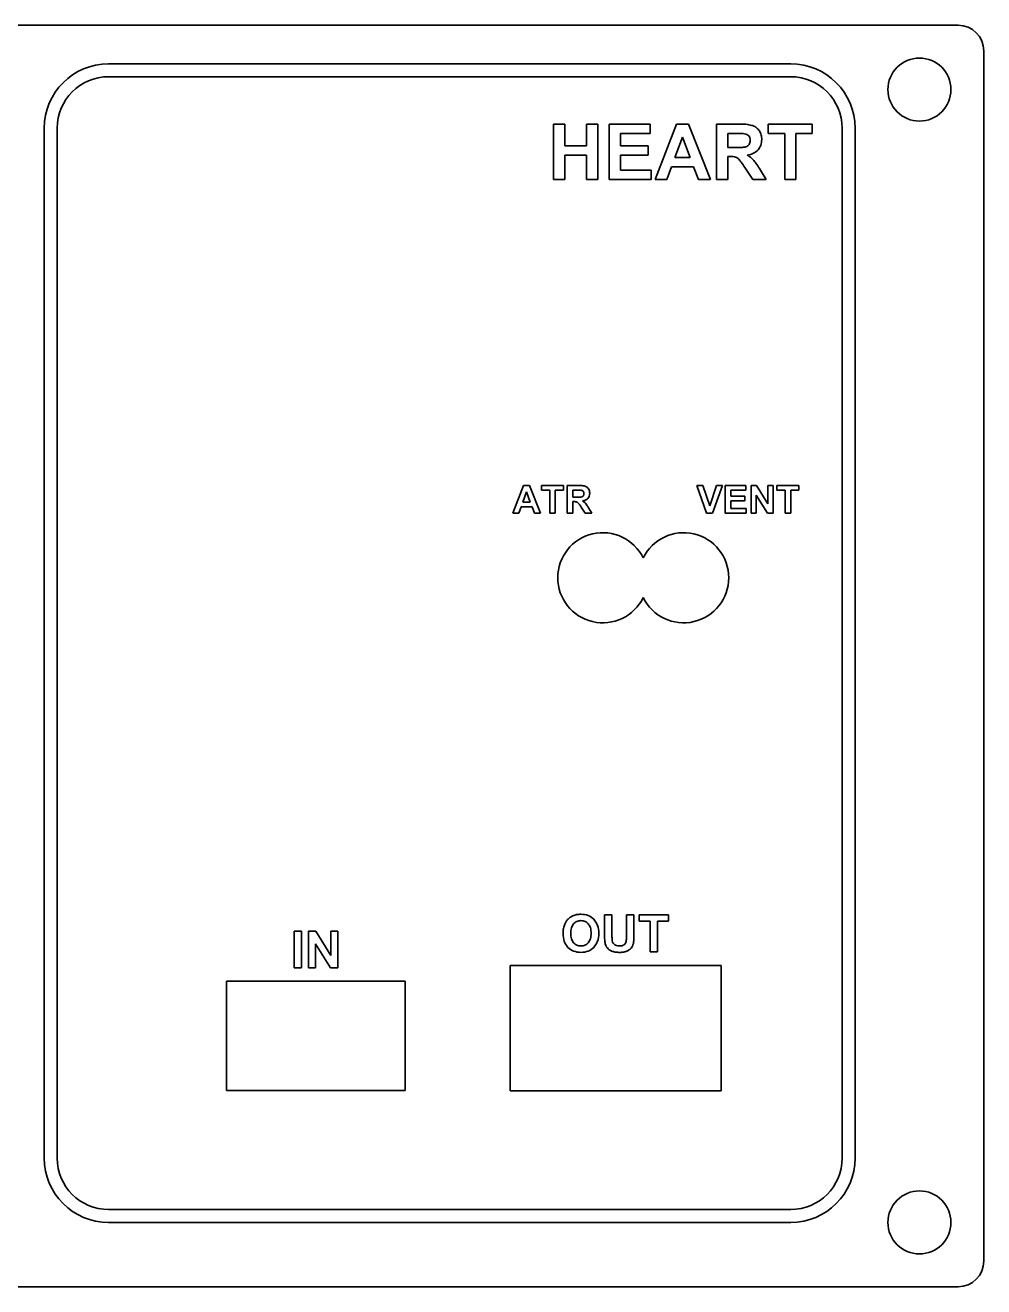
# Model space of a CAD drawing. Header units: millimetres. Extents: x 34 to 182, y 98 to 196.
# Drawn here: x 107.1 to 181.6, y 98 to 196 of the extents above; entities that cross this region are included whole.
import ezdxf

# ---------------------------------------------------------------- set-up
doc = ezdxf.new("R2010")
doc.units = ezdxf.units.MM
doc.header["$LTSCALE"] = 0.75
doc.layers.add('Visible', color=7, linetype='Continuous', lineweight=35)

msp = doc.modelspace()

# ---------------------------------------------------------------- linework, layer by layer
at = {"layer": 'Visible'}
for p, q in [((179.551, 196.039, 0.75), (35.551, 196.039, 0.75)), ((181.551, 100.039, 0.75), (181.551, 194.039, 0.75)), ((113.551, 193.039, 0.75), (166.551, 193.039, 0.75)), ((166.551, 192.039, 0.75), (113.551, 192.039, 0.75)), ((148.12, 188.354, 0.75), (148.987, 188.354, 0.75)), ((148.12, 184.059, 0.75), (148.12, 188.354, 0.75)), ((148.987, 188.354, 0.75), (148.987, 186.663, 0.75)), ((150.686, 188.354, 0.75), (151.553, 188.354, 0.75)), ((150.686, 186.663, 0.75), (150.686, 188.354, 0.75)), ((151.553, 188.354, 0.75), (151.553, 184.059, 0.75)), ((152.45, 188.354, 0.75), (155.634, 188.354, 0.75)), ((152.45, 184.059, 0.75), (152.45, 188.354, 0.75)), ((155.634, 188.354, 0.75), (155.634, 187.627, 0.75)), ((156.015, 184.059, 0.75), (157.688, 188.354, 0.75)), ((157.688, 188.354, 0.75), (158.605, 188.354, 0.75)), ((158.605, 188.354, 0.75), (160.325, 184.059, 0.75)), ((160.788, 188.354, 0.75), (162.613, 188.354, 0.75)), ((160.788, 184.059, 0.75), (160.788, 188.354, 0.75)), ((164.81, 188.354, 0.75), (168.223, 188.354, 0.75)), ((164.81, 187.627, 0.75), (164.81, 188.354, 0.75)), ((168.223, 188.354, 0.75), (168.223, 187.627, 0.75)), ((108.551, 108.039, 0.75), (108.551, 188.039, 0.75)), ((109.551, 188.039, 0.75), (109.551, 108.039, 0.75)), ((153.317, 187.627, 0.75), (153.317, 186.675, 0.75)), ((155.634, 187.627, 0.75), (153.317, 187.627, 0.75)), ((158.136, 187.352, 0.75), (157.556, 185.758, 0.75)), ((158.728, 185.758, 0.75), (158.136, 187.352, 0.75)), ((162.332, 187.627, 0.75), (161.655, 187.627, 0.75)), ((161.655, 187.627, 0.75), (161.655, 186.537, 0.75)), ((166.085, 187.627, 0.75), (164.81, 187.627, 0.75)), ((166.085, 184.059, 0.75), (166.085, 187.627, 0.75)), ((166.952, 187.627, 0.75), (166.952, 184.059, 0.75)), ((168.223, 187.627, 0.75), (166.952, 187.627, 0.75)), ((170.551, 108.039, 0.75), (170.551, 188.039, 0.75)), ((171.551, 188.039, 0.75), (171.551, 108.039, 0.75)), ((148.987, 186.663, 0.75), (150.686, 186.663, 0.75)), ((153.317, 186.675, 0.75), (155.473, 186.675, 0.75)), ((155.473, 186.675, 0.75), (155.473, 185.951, 0.75)), ((161.655, 186.537, 0.75), (162.297, 186.537, 0.75)), ((148.987, 185.937, 0.75), (148.987, 184.059, 0.75)), ((150.686, 185.937, 0.75), (148.987, 185.937, 0.75)), ((150.686, 184.059, 0.75), (150.686, 185.937, 0.75)), ((153.317, 185.951, 0.75), (153.317, 184.782, 0.75)), ((155.473, 185.951, 0.75), (153.317, 185.951, 0.75)), ((157.556, 185.758, 0.75), (158.728, 185.758, 0.75)), ((161.655, 185.852, 0.75), (161.655, 184.059, 0.75)), ((161.831, 185.852, 0.75), (161.655, 185.852, 0.75)), ((153.317, 184.782, 0.75), (155.717, 184.782, 0.75)), ((155.717, 184.782, 0.75), (155.717, 184.059, 0.75)), ((157.29, 185.034, 0.75), (156.935, 184.059, 0.75)), ((159.007, 185.034, 0.75), (157.29, 185.034, 0.75)), ((159.382, 184.059, 0.75), (159.007, 185.034, 0.75)), ((163.612, 184.059, 0.75), (162.985, 184.993, 0.75)), ((164.125, 184.897, 0.75), (164.649, 184.059, 0.75)), ((148.987, 184.059, 0.75), (148.12, 184.059, 0.75)), ((151.553, 184.059, 0.75), (150.686, 184.059, 0.75)), ((155.717, 184.059, 0.75), (152.45, 184.059, 0.75)), ((156.935, 184.059, 0.75), (156.015, 184.059, 0.75)), ((160.325, 184.059, 0.75), (159.382, 184.059, 0.75)), ((161.655, 184.059, 0.75), (160.788, 184.059, 0.75)), ((164.649, 184.059, 0.75), (163.612, 184.059, 0.75)), ((166.952, 184.059, 0.75), (166.085, 184.059, 0.75)), ((144.959, 158.136, 0.75), (145.796, 160.283, 0.75)), ((146.02, 159.782, 0.75), (145.73, 158.985, 0.75)), ((145.796, 160.283, 0.75), (146.254, 160.283, 0.75)), ((146.316, 158.985, 0.75), (146.02, 159.782, 0.75)), ((146.254, 160.283, 0.75), (147.114, 158.136, 0.75)), ((147.19, 159.92, 0.75), (147.19, 160.283, 0.75)), ((147.19, 160.283, 0.75), (148.897, 160.283, 0.75)), ((147.828, 159.92, 0.75), (147.19, 159.92, 0.75)), ((147.828, 158.136, 0.75), (147.828, 159.92, 0.75)), ((148.261, 159.92, 0.75), (148.261, 158.136, 0.75)), ((148.897, 159.92, 0.75), (148.261, 159.92, 0.75)), ((148.897, 160.283, 0.75), (148.897, 159.92, 0.75)), ((149.178, 158.136, 0.75), (149.178, 160.283, 0.75)), ((149.178, 160.283, 0.75), (150.091, 160.283, 0.75)), ((149.95, 159.92, 0.75), (149.612, 159.92, 0.75)), ((149.612, 159.92, 0.75), (149.612, 159.375, 0.75)), ((160.014, 158.136, 0.75), (159.246, 160.283, 0.75)), ((159.246, 160.283, 0.75), (159.717, 160.283, 0.75)), ((159.717, 160.283, 0.75), (160.26, 158.694, 0.75)), ((160.26, 158.694, 0.75), (160.786, 160.283, 0.75)), ((161.246, 160.283, 0.75), (160.477, 158.136, 0.75)), ((160.786, 160.283, 0.75), (161.246, 160.283, 0.75)), ((161.467, 158.136, 0.75), (161.467, 160.283, 0.75)), ((161.467, 160.283, 0.75), (163.059, 160.283, 0.75)), ((163.059, 159.92, 0.75), (161.901, 159.92, 0.75)), ((161.901, 159.92, 0.75), (161.901, 159.444, 0.75)), ((163.059, 160.283, 0.75), (163.059, 159.92, 0.75)), ((163.472, 158.136, 0.75), (163.472, 160.283, 0.75)), ((163.472, 160.283, 0.75), (163.894, 160.283, 0.75)), ((163.894, 160.283, 0.75), (164.773, 158.849, 0.75)), ((164.773, 158.849, 0.75), (164.773, 160.283, 0.75)), ((164.773, 160.283, 0.75), (165.176, 160.283, 0.75)), ((165.176, 160.283, 0.75), (165.176, 158.136, 0.75)), ((165.481, 159.92, 0.75), (165.481, 160.283, 0.75)), ((165.481, 160.283, 0.75), (167.187, 160.283, 0.75)), ((166.118, 159.92, 0.75), (165.481, 159.92, 0.75)), ((166.118, 158.136, 0.75), (166.118, 159.92, 0.75)), ((166.552, 159.92, 0.75), (166.552, 158.136, 0.75)), ((167.187, 159.92, 0.75), (166.552, 159.92, 0.75)), ((167.187, 160.283, 0.75), (167.187, 159.92, 0.75)), ((145.73, 158.985, 0.75), (146.316, 158.985, 0.75)), ((149.612, 159.375, 0.75), (149.933, 159.375, 0.75)), ((149.612, 159.032, 0.75), (149.612, 158.136, 0.75)), ((149.7, 159.032, 0.75), (149.612, 159.032, 0.75)), ((161.901, 159.444, 0.75), (162.979, 159.444, 0.75)), ((162.979, 159.082, 0.75), (161.901, 159.082, 0.75)), ((161.901, 159.082, 0.75), (161.901, 158.498, 0.75)), ((162.979, 159.444, 0.75), (162.979, 159.082, 0.75)), ((163.875, 159.536, 0.75), (163.875, 158.136, 0.75)), ((164.741, 158.136, 0.75), (163.875, 159.536, 0.75)), ((145.419, 158.136, 0.75), (144.959, 158.136, 0.75)), ((145.597, 158.624, 0.75), (145.419, 158.136, 0.75)), ((146.455, 158.624, 0.75), (145.597, 158.624, 0.75)), ((146.642, 158.136, 0.75), (146.455, 158.624, 0.75)), ((147.114, 158.136, 0.75), (146.642, 158.136, 0.75)), ((148.261, 158.136, 0.75), (147.828, 158.136, 0.75)), ((149.612, 158.136, 0.75), (149.178, 158.136, 0.75)), ((150.59, 158.136, 0.75), (150.277, 158.603, 0.75)), ((151.109, 158.136, 0.75), (150.59, 158.136, 0.75)), ((150.847, 158.555, 0.75), (151.109, 158.136, 0.75)), ((160.477, 158.136, 0.75), (160.014, 158.136, 0.75)), ((163.1, 158.136, 0.75), (161.467, 158.136, 0.75)), ((161.901, 158.498, 0.75), (163.1, 158.498, 0.75)), ((163.1, 158.498, 0.75), (163.1, 158.136, 0.75)), ((163.875, 158.136, 0.75), (163.472, 158.136, 0.75)), ((165.176, 158.136, 0.75), (164.741, 158.136, 0.75)), ((166.552, 158.136, 0.75), (166.118, 158.136, 0.75)), ((152.085, 125.402, 0.75), (152.085, 126.929, 0.75)), ((152.085, 126.929, 0.75), (152.663, 126.929, 0.75)), ((152.663, 126.929, 0.75), (152.663, 125.378, 0.75)), ((153.79, 125.345, 0.75), (153.79, 126.929, 0.75)), ((153.79, 126.929, 0.75), (154.368, 126.929, 0.75)), ((154.368, 126.929, 0.75), (154.368, 125.425, 0.75)), ((154.773, 126.445, 0.75), (154.773, 126.929, 0.75)), ((154.773, 126.929, 0.75), (157.048, 126.929, 0.75)), ((155.622, 126.445, 0.75), (154.773, 126.445, 0.75)), ((155.622, 124.066, 0.75), (155.622, 126.445, 0.75)), ((156.2, 126.445, 0.75), (156.2, 124.066, 0.75)), ((157.048, 126.445, 0.75), (156.2, 126.445, 0.75)), ((157.048, 126.929, 0.75), (157.048, 126.445, 0.75)), ((127.957, 122.809, 0.75), (127.957, 125.672, 0.75)), ((127.957, 125.672, 0.75), (128.535, 125.672, 0.75)), ((128.535, 125.672, 0.75), (128.535, 122.809, 0.75)), ((129.092, 122.809, 0.75), (129.092, 125.672, 0.75)), ((129.092, 125.672, 0.75), (129.654, 125.672, 0.75)), ((129.654, 125.672, 0.75), (130.826, 123.76, 0.75)), ((130.826, 123.76, 0.75), (130.826, 125.672, 0.75)), ((130.826, 125.672, 0.75), (131.363, 125.672, 0.75)), ((131.363, 125.672, 0.75), (131.363, 122.809, 0.75)), ((129.629, 124.676, 0.75), (129.629, 122.809, 0.75)), ((130.783, 122.809, 0.75), (129.629, 124.676, 0.75)), ((156.2, 124.066, 0.75), (155.622, 124.066, 0.75)), ((128.535, 122.809, 0.75), (127.957, 122.809, 0.75)), ((129.629, 122.809, 0.75), (129.092, 122.809, 0.75)), ((131.363, 122.809, 0.75), (130.783, 122.809, 0.75)), ((144.744, 113.247, 0.75), (144.744, 122.997, 0.75)), ((144.744, 122.997, 0.75), (161.144, 122.997, 0.75)), ((161.144, 122.997, 0.75), (161.144, 113.247, 0.75)), ((122.7, 121.789, 0.75), (136.6, 121.789, 0.75)), ((122.7, 113.289, 0.75), (122.7, 121.789, 0.75)), ((136.6, 121.789, 0.75), (136.6, 113.289, 0.75)), ((136.6, 113.289, 0.75), (122.7, 113.289, 0.75)), ((161.144, 113.247, 0.75), (144.744, 113.247, 0.75)), ((113.551, 104.039, 0.75), (166.551, 104.039, 0.75)), ((166.551, 103.039, 0.75), (113.551, 103.039, 0.75)), ((35.551, 98.039, 0.75), (179.551, 98.039, 0.75))]:
    msp.add_line(p, q, dxfattribs=at)
at = {"layer": 'Visible', "extrusion": (0, 0, -1)}
for centre in [(-176.551, 191.039, -0.75), (-176.551, 103.039, -0.75)]:
    msp.add_circle(centre, 2.45, dxfattribs=at)
for centre, radius, start, end in [((-179.551, 194.039, -0.75), 2, 90, 180), ((-113.551, 188.039, -0.75), 5, 0, 90), ((-166.551, 188.039, -0.75), 5, 90, 180), ((-151.949, 153.116, -0.75), 3.5, 206.08498, 153.91502), ((-158.236, 153.116, -0.75), 3.5, 26.08498, 333.91502), ((-113.551, 108.039, -0.75), 5, 270, 0), ((-166.551, 108.039, -0.75), 5, 180, 270), ((-179.551, 100.039, -0.75), 2, 180, 270)]:
    msp.add_arc(centre, radius, start, end, dxfattribs=at)
at = {"layer": 'Visible'}
for centre, start, end in [((113.551, 188.039, 0.75), 90, 180), ((166.551, 188.039, 0.75), 0, 90), ((113.551, 108.039, 0.75), 180, 270), ((166.551, 108.039, 0.75), 270, 0)]:
    msp.add_arc(centre, 4, start, end, dxfattribs=at)
for points, knots in [([(162.613, 188.354, 0.75), (162.812, 188.353, 0.75), (163.15, 188.353, 0.75), (163.478, 188.27, 0.75), (163.612, 188.237, 0.75)], [0, 0, 0, 0, 0.0594716, 0.1009172, 0.1009172, 0.1009172, 0.1009172]), ([(163.612, 188.237, 0.75), (163.712, 188.19, 0.75), (163.914, 188.096, 0.75), (164.046, 187.917, 0.75), (164.113, 187.826, 0.75)], [0, 0, 0, 0, 0.03240493, 0.06567691, 0.06567691, 0.06567691, 0.06567691]), ([(162.965, 187.613, 0.75), (162.894, 187.617, 0.75), (162.684, 187.629, 0.75), (162.472, 187.628, 0.75), (162.332, 187.627, 0.75)], [0, 0, 0, 0, 0.02112244, 0.06331148, 0.06331148, 0.06331148, 0.06331148]), ([(163.29, 187.443, 0.75), (163.246, 187.484, 0.75), (163.154, 187.57, 0.75), (163.03, 187.598, 0.75), (162.965, 187.613, 0.75)], [0, 0, 0, 0, 0.01767267, 0.03729133, 0.03729133, 0.03729133, 0.03729133]), ([(163.407, 187.094, 0.75), (163.403, 187.161, 0.75), (163.396, 187.289, 0.75), (163.324, 187.393, 0.75), (163.29, 187.443, 0.75)], [0, 0, 0, 0, 0.01977388, 0.03742525, 0.03742525, 0.03742525, 0.03742525]), ([(164.113, 187.826, 0.75), (164.168, 187.723, 0.75), (164.28, 187.511, 0.75), (164.293, 187.272, 0.75), (164.3, 187.15, 0.75)], [0, 0, 0, 0, 0.03469186, 0.07095799, 0.07095799, 0.07095799, 0.07095799]), ([(162.297, 186.537, 0.75), (162.466, 186.535, 0.75), (162.728, 186.532, 0.75), (162.985, 186.575, 0.75), (163.076, 186.59, 0.75)], [0, 0, 0, 0, 0.05070076, 0.07823245, 0.07823245, 0.07823245, 0.07823245]), ([(163.076, 186.59, 0.75), (163.125, 186.611, 0.75), (163.221, 186.651, 0.75), (163.287, 186.732, 0.75), (163.319, 186.772, 0.75)], [0, 0, 0, 0, 0.01559296, 0.03077184, 0.03077184, 0.03077184, 0.03077184]), ([(164.016, 186.35, 0.75), (163.903, 186.254, 0.75), (163.657, 186.046, 0.75), (163.339, 185.986, 0.75), (163.167, 185.954, 0.75)], [0, 0, 0, 0, 0.04370402, 0.09515405, 0.09515405, 0.09515405, 0.09515405]), ([(163.319, 186.772, 0.75), (163.345, 186.819, 0.75), (163.399, 186.919, 0.75), (163.404, 187.034, 0.75), (163.407, 187.094, 0.75)], [0, 0, 0, 0, 0.01592978, 0.03379008, 0.03379008, 0.03379008, 0.03379008]), ([(164.3, 187.15, 0.75), (164.29, 186.997, 0.75), (164.271, 186.704, 0.75), (164.099, 186.465, 0.75), (164.016, 186.35, 0.75)], [0, 0, 0, 0, 0.04473284, 0.08641025, 0.08641025, 0.08641025, 0.08641025]), ([(162.267, 185.802, 0.75), (162.208, 185.816, 0.75), (162.065, 185.851, 0.75), (161.917, 185.852, 0.75), (161.831, 185.852, 0.75)], [0, 0, 0, 0, 0.01818559, 0.04407002, 0.04407002, 0.04407002, 0.04407002]), ([(162.528, 185.623, 0.75), (162.488, 185.663, 0.75), (162.412, 185.739, 0.75), (162.314, 185.782, 0.75), (162.267, 185.802, 0.75)], [0, 0, 0, 0, 0.01681869, 0.03185348, 0.03185348, 0.03185348, 0.03185348]), ([(162.985, 184.993, 0.75), (162.894, 185.131, 0.75), (162.751, 185.348, 0.75), (162.588, 185.55, 0.75), (162.528, 185.623, 0.75)], [0, 0, 0, 0, 0.04955115, 0.07786179, 0.07786179, 0.07786179, 0.07786179]), ([(163.167, 185.954, 0.75), (163.255, 185.9, 0.75), (163.422, 185.797, 0.75), (163.563, 185.659, 0.75), (163.63, 185.594, 0.75)], [0, 0, 0, 0, 0.03087703, 0.05882189, 0.05882189, 0.05882189, 0.05882189]), ([(163.63, 185.594, 0.75), (163.703, 185.504, 0.75), (163.885, 185.284, 0.75), (164.035, 185.041, 0.75), (164.125, 184.897, 0.75)], [0, 0, 0, 0, 0.03477345, 0.08559957, 0.08559957, 0.08559957, 0.08559957]), ([(150.266, 159.913, 0.75), (150.231, 159.915, 0.75), (150.126, 159.921, 0.75), (150.02, 159.92, 0.75), (149.95, 159.92, 0.75)], [0, 0, 0, 0, 0.01056122, 0.03165574, 0.03165574, 0.03165574, 0.03165574]), ([(150.091, 160.283, 0.75), (150.19, 160.283, 0.75), (150.359, 160.283, 0.75), (150.523, 160.242, 0.75), (150.59, 160.225, 0.75)], [0, 0, 0, 0, 0.02973585, 0.05045862, 0.05045862, 0.05045862, 0.05045862]), ([(150.429, 159.828, 0.75), (150.407, 159.848, 0.75), (150.361, 159.892, 0.75), (150.299, 159.905, 0.75), (150.266, 159.913, 0.75)], [0, 0, 0, 0, 0.00883629, 0.01864562, 0.01864562, 0.01864562, 0.01864562]), ([(150.488, 159.653, 0.75), (150.486, 159.687, 0.75), (150.482, 159.751, 0.75), (150.446, 159.803, 0.75), (150.429, 159.828, 0.75)], [0, 0, 0, 0, 0.00988694, 0.01871262, 0.01871262, 0.01871262, 0.01871262]), ([(150.59, 160.225, 0.75), (150.64, 160.202, 0.75), (150.741, 160.155, 0.75), (150.807, 160.065, 0.75), (150.841, 160.02, 0.75)], [0, 0, 0, 0, 0.01620247, 0.0328385, 0.0328385, 0.0328385, 0.0328385]), ([(150.841, 160.02, 0.75), (150.868, 159.968, 0.75), (150.924, 159.862, 0.75), (150.931, 159.742, 0.75), (150.934, 159.681, 0.75)], [0, 0, 0, 0, 0.01734593, 0.03547899, 0.03547899, 0.03547899, 0.03547899]), ([(149.918, 159.007, 0.75), (149.888, 159.015, 0.75), (149.817, 159.032, 0.75), (149.743, 159.032, 0.75), (149.7, 159.032, 0.75)], [0, 0, 0, 0, 0.00909279, 0.02203504, 0.02203504, 0.02203504, 0.02203504]), ([(150.048, 158.918, 0.75), (150.028, 158.938, 0.75), (149.99, 158.976, 0.75), (149.941, 158.997, 0.75), (149.918, 159.007, 0.75)], [0, 0, 0, 0, 0.0084093, 0.01592672, 0.01592672, 0.01592672, 0.01592672]), ([(149.933, 159.375, 0.75), (150.017, 159.374, 0.75), (150.148, 159.372, 0.75), (150.277, 159.394, 0.75), (150.322, 159.401, 0.75)], [0, 0, 0, 0, 0.02535041, 0.03911619, 0.03911619, 0.03911619, 0.03911619]), ([(150.277, 158.603, 0.75), (150.231, 158.672, 0.75), (150.16, 158.781, 0.75), (150.078, 158.881, 0.75), (150.048, 158.918, 0.75)], [0, 0, 0, 0, 0.02477557, 0.0389309, 0.0389309, 0.0389309, 0.0389309]), ([(150.322, 159.401, 0.75), (150.347, 159.412, 0.75), (150.395, 159.432, 0.75), (150.428, 159.472, 0.75), (150.444, 159.492, 0.75)], [0, 0, 0, 0, 0.00779653, 0.01538593, 0.01538593, 0.01538593, 0.01538593]), ([(150.792, 159.281, 0.75), (150.736, 159.233, 0.75), (150.613, 159.129, 0.75), (150.454, 159.1, 0.75), (150.368, 159.084, 0.75)], [0, 0, 0, 0, 0.02185201, 0.04757702, 0.04757702, 0.04757702, 0.04757702]), ([(150.368, 159.084, 0.75), (150.412, 159.056, 0.75), (150.495, 159.005, 0.75), (150.566, 158.936, 0.75), (150.599, 158.903, 0.75)], [0, 0, 0, 0, 0.01543852, 0.0294109, 0.0294109, 0.0294109, 0.0294109]), ([(150.444, 159.492, 0.75), (150.457, 159.516, 0.75), (150.484, 159.566, 0.75), (150.486, 159.623, 0.75), (150.488, 159.653, 0.75)], [0, 0, 0, 0, 0.00796489, 0.01689504, 0.01689504, 0.01689504, 0.01689504]), ([(150.599, 158.903, 0.75), (150.636, 158.859, 0.75), (150.727, 158.748, 0.75), (150.802, 158.627, 0.75), (150.847, 158.555, 0.75)], [0, 0, 0, 0, 0.01738673, 0.04279979, 0.04279979, 0.04279979, 0.04279979]), ([(150.934, 159.681, 0.75), (150.929, 159.605, 0.75), (150.92, 159.458, 0.75), (150.834, 159.339, 0.75), (150.792, 159.281, 0.75)], [0, 0, 0, 0, 0.02236641, 0.04320512, 0.04320512, 0.04320512, 0.04320512]), ([(148.991, 126.214, 0.75), (149.027, 126.285, 0.75), (149.098, 126.428, 0.75), (149.204, 126.547, 0.75), (149.257, 126.607, 0.75)], [0, 0, 0, 0, 0.02373675, 0.04758294, 0.04758294, 0.04758294, 0.04758294]), ([(149.257, 126.607, 0.75), (149.314, 126.66, 0.75), (149.425, 126.765, 0.75), (149.562, 126.832, 0.75), (149.628, 126.864, 0.75)], [0, 0, 0, 0, 0.02334556, 0.04541782, 0.04541782, 0.04541782, 0.04541782]), ([(149.628, 126.864, 0.75), (149.723, 126.897, 0.75), (149.923, 126.967, 0.75), (150.135, 126.974, 0.75), (150.245, 126.978, 0.75)], [0, 0, 0, 0, 0.03003529, 0.06306708, 0.06306708, 0.06306708, 0.06306708]), ([(150.251, 126.484, 0.75), (150.139, 126.474, 0.75), (149.919, 126.456, 0.75), (149.755, 126.309, 0.75), (149.675, 126.238, 0.75)], [0, 0, 0, 0, 0.03285654, 0.06420727, 0.06420727, 0.06420727, 0.06420727]), ([(150.245, 126.978, 0.75), (150.443, 126.964, 0.75), (150.822, 126.939, 0.75), (151.116, 126.7, 0.75), (151.257, 126.585, 0.75)], [0, 0, 0, 0, 0.0577733, 0.1109141, 0.1109141, 0.1109141, 0.1109141]), ([(150.823, 126.241, 0.75), (150.744, 126.312, 0.75), (150.581, 126.457, 0.75), (150.363, 126.475, 0.75), (150.251, 126.484, 0.75)], [0, 0, 0, 0, 0.03094151, 0.06368393, 0.06368393, 0.06368393, 0.06368393]), ([(151.257, 126.585, 0.75), (151.368, 126.434, 0.75), (151.606, 126.111, 0.75), (151.627, 125.708, 0.75), (151.638, 125.493, 0.75)], [0, 0, 0, 0, 0.0549343, 0.117914, 0.117914, 0.117914, 0.117914]), ([(148.861, 125.48, 0.75), (148.864, 125.615, 0.75), (148.871, 125.867, 0.75), (148.953, 126.104, 0.75), (148.991, 126.214, 0.75)], [0, 0, 0, 0, 0.04036716, 0.07499043, 0.07499043, 0.07499043, 0.07499043]), ([(149.238, 124.405, 0.75), (149.128, 124.554, 0.75), (148.893, 124.873, 0.75), (148.872, 125.269, 0.75), (148.861, 125.48, 0.75)], [0, 0, 0, 0, 0.0543232, 0.1160816, 0.1160816, 0.1160816, 0.1160816]), ([(149.675, 126.238, 0.75), (149.611, 126.138, 0.75), (149.468, 125.914, 0.75), (149.461, 125.648, 0.75), (149.456, 125.499, 0.75)], [0, 0, 0, 0, 0.03477714, 0.07828627, 0.07828627, 0.07828627, 0.07828627]), ([(149.456, 125.499, 0.75), (149.461, 125.352, 0.75), (149.47, 125.085, 0.75), (149.616, 124.861, 0.75), (149.681, 124.761, 0.75)], [0, 0, 0, 0, 0.04314045, 0.0784699, 0.0784699, 0.0784699, 0.0784699]), ([(150.818, 124.759, 0.75), (150.882, 124.86, 0.75), (151.028, 125.087, 0.75), (151.036, 125.357, 0.75), (151.04, 125.507, 0.75)], [0, 0, 0, 0, 0.03538893, 0.07934633, 0.07934633, 0.07934633, 0.07934633]), ([(151.04, 125.507, 0.75), (151.036, 125.655, 0.75), (151.029, 125.92, 0.75), (150.887, 126.143, 0.75), (150.823, 126.241, 0.75)], [0, 0, 0, 0, 0.04330923, 0.07784507, 0.07784507, 0.07784507, 0.07784507]), ([(151.638, 125.493, 0.75), (151.627, 125.28, 0.75), (151.606, 124.88, 0.75), (151.371, 124.558, 0.75), (151.261, 124.407, 0.75)], [0, 0, 0, 0, 0.0625306, 0.1171877, 0.1171877, 0.1171877, 0.1171877]), ([(149.681, 124.761, 0.75), (149.761, 124.688, 0.75), (149.923, 124.541, 0.75), (150.141, 124.521, 0.75), (150.251, 124.511, 0.75)], [0, 0, 0, 0, 0.03164197, 0.06379818, 0.06379818, 0.06379818, 0.06379818]), ([(150.251, 124.511, 0.75), (150.361, 124.521, 0.75), (150.577, 124.54, 0.75), (150.738, 124.687, 0.75), (150.818, 124.759, 0.75)], [0, 0, 0, 0, 0.03205094, 0.06337016, 0.06337016, 0.06337016, 0.06337016]), ([(152.142, 124.675, 0.75), (152.125, 124.776, 0.75), (152.086, 125.017, 0.75), (152.086, 125.261, 0.75), (152.085, 125.402, 0.75)], [0, 0, 0, 0, 0.03076348, 0.07297473, 0.07297473, 0.07297473, 0.07297473]), ([(152.304, 124.357, 0.75), (152.267, 124.407, 0.75), (152.195, 124.504, 0.75), (152.159, 124.619, 0.75), (152.142, 124.675, 0.75)], [0, 0, 0, 0, 0.01862153, 0.03595502, 0.03595502, 0.03595502, 0.03595502]), ([(152.663, 125.378, 0.75), (152.663, 125.277, 0.75), (152.662, 125.117, 0.75), (152.679, 124.958, 0.75), (152.685, 124.9, 0.75)], [0, 0, 0, 0, 0.03042467, 0.04793063, 0.04793063, 0.04793063, 0.04793063]), ([(152.685, 124.9, 0.75), (152.701, 124.844, 0.75), (152.734, 124.733, 0.75), (152.819, 124.655, 0.75), (152.861, 124.616, 0.75)], [0, 0, 0, 0, 0.01705556, 0.03388881, 0.03388881, 0.03388881, 0.03388881]), ([(152.861, 124.616, 0.75), (152.915, 124.586, 0.75), (153.033, 124.519, 0.75), (153.169, 124.514, 0.75), (153.243, 124.511, 0.75)], [0, 0, 0, 0, 0.01838973, 0.04022918, 0.04022918, 0.04022918, 0.04022918]), ([(153.243, 124.511, 0.75), (153.317, 124.513, 0.75), (153.45, 124.516, 0.75), (153.564, 124.582, 0.75), (153.615, 124.611, 0.75)], [0, 0, 0, 0, 0.0217252, 0.03895629, 0.03895629, 0.03895629, 0.03895629]), ([(153.615, 124.611, 0.75), (153.652, 124.646, 0.75), (153.725, 124.715, 0.75), (153.752, 124.811, 0.75), (153.765, 124.859, 0.75)], [0, 0, 0, 0, 0.0150804, 0.02951057, 0.02951057, 0.02951057, 0.02951057]), ([(153.765, 124.859, 0.75), (153.772, 124.924, 0.75), (153.791, 125.085, 0.75), (153.79, 125.248, 0.75), (153.79, 125.345, 0.75)], [0, 0, 0, 0, 0.01957525, 0.04873256, 0.04873256, 0.04873256, 0.04873256]), ([(154.322, 124.697, 0.75), (154.303, 124.629, 0.75), (154.268, 124.498, 0.75), (154.187, 124.39, 0.75), (154.148, 124.337, 0.75)], [0, 0, 0, 0, 0.02073747, 0.04023923, 0.04023923, 0.04023923, 0.04023923]), ([(154.368, 125.425, 0.75), (154.369, 125.278, 0.75), (154.369, 125.034, 0.75), (154.335, 124.793, 0.75), (154.322, 124.697, 0.75)], [0, 0, 0, 0, 0.04400975, 0.07308052, 0.07308052, 0.07308052, 0.07308052]), ([(150.253, 124.017, 0.75), (150.054, 124.03, 0.75), (149.675, 124.055, 0.75), (149.379, 124.292, 0.75), (149.238, 124.405, 0.75)], [0, 0, 0, 0, 0.0581419, 0.1111209, 0.1111209, 0.1111209, 0.1111209]), ([(151.261, 124.407, 0.75), (151.121, 124.294, 0.75), (150.828, 124.056, 0.75), (150.45, 124.03, 0.75), (150.253, 124.017, 0.75)], [0, 0, 0, 0, 0.052897, 0.1104695, 0.1104695, 0.1104695, 0.1104695]), ([(152.638, 124.111, 0.75), (152.572, 124.144, 0.75), (152.447, 124.207, 0.75), (152.35, 124.308, 0.75), (152.304, 124.357, 0.75)], [0, 0, 0, 0, 0.02183361, 0.04176412, 0.04176412, 0.04176412, 0.04176412]), ([(153.261, 124.017, 0.75), (153.14, 124.018, 0.75), (152.927, 124.02, 0.75), (152.725, 124.083, 0.75), (152.638, 124.111, 0.75)], [0, 0, 0, 0, 0.03616003, 0.06330712, 0.06330712, 0.06330712, 0.06330712]), ([(153.812, 124.103, 0.75), (153.731, 124.078, 0.75), (153.552, 124.022, 0.75), (153.364, 124.019, 0.75), (153.261, 124.017, 0.75)], [0, 0, 0, 0, 0.02515613, 0.05599278, 0.05599278, 0.05599278, 0.05599278]), ([(154.148, 124.337, 0.75), (154.101, 124.29, 0.75), (154.003, 124.192, 0.75), (153.877, 124.133, 0.75), (153.812, 124.103, 0.75)], [0, 0, 0, 0, 0.01970746, 0.04124965, 0.04124965, 0.04124965, 0.04124965])]:
    msp.add_open_spline(points, degree=3, knots=knots, dxfattribs=at)

doc.saveas('drawing.dxf')
